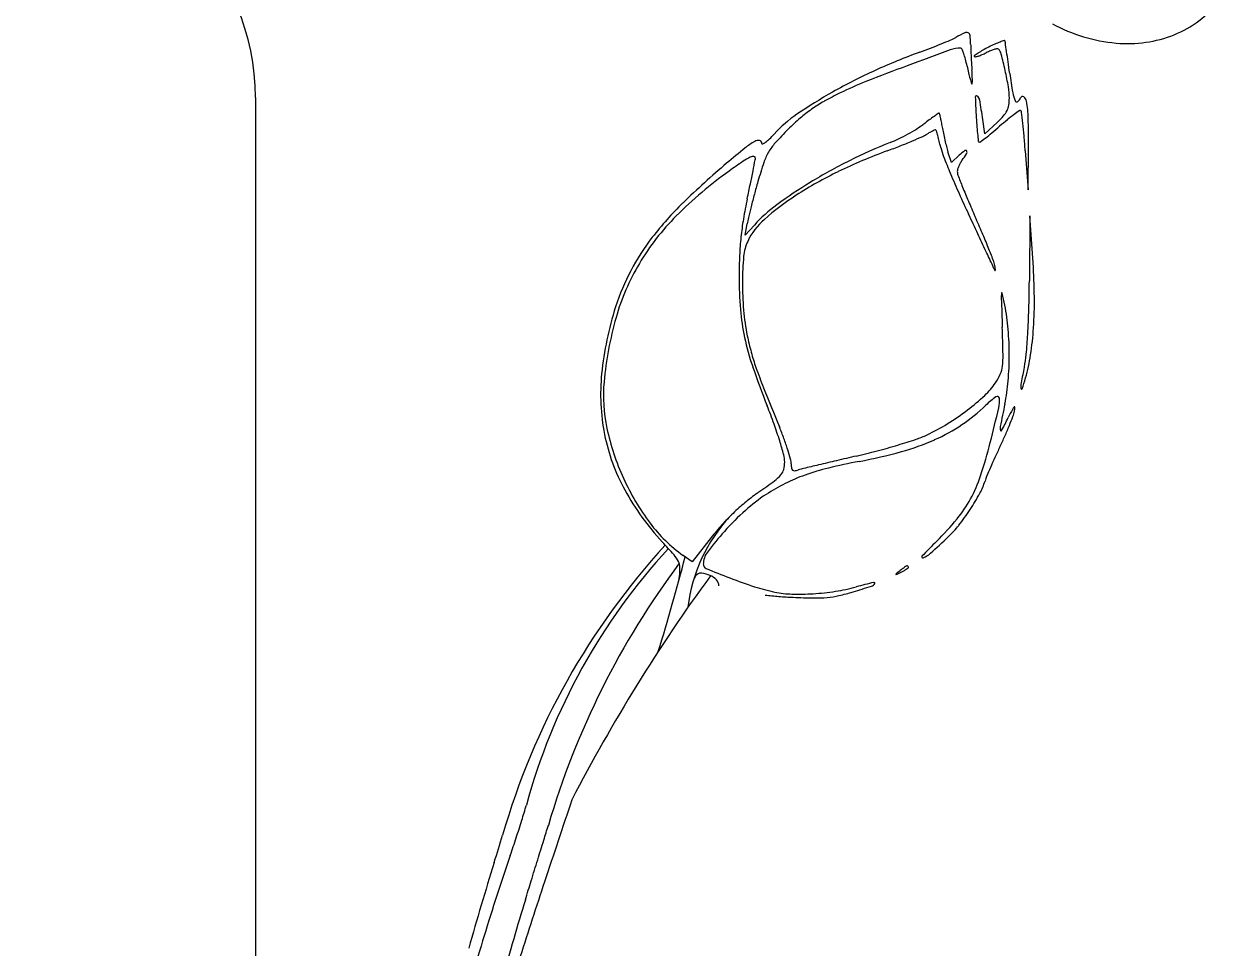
# Model space of a CAD drawing. Header units: millimetres. Extents: x 56222 to 3066687, y -650199 to -121287.
# Drawn here: x 141938.69 to 141943.86, y -185275.6 to -185271.6 of the extents above; entities that cross this region are included whole.
import ezdxf

# ---------------------------------------------------------------- set-up
doc = ezdxf.new("R2010")
doc.units = ezdxf.units.MM
doc.header["$MEASUREMENT"] = 0
doc.layers.add('$TD_AUDIT_GENERATED_(A0BDF17)', color=32, linetype='Continuous', lineweight=30)

msp = doc.modelspace()

# ---------------------------------------------------------------- linework, layer by layer
at = {"layer": '$TD_AUDIT_GENERATED_(A0BDF17)', "linetype": 'Continuous', "lineweight": 25, "ltscale": 2}
for p, q in [((141939.694, -185271.9222, 0.5173), (141939.6939, -185302.8425, 0.5173)), ((141942.8459, -185272.0798, 0.5173), (141942.8366, -185272.0176, 0.5173)), ((141942.8987, -185272.03, 0.5173), (141942.8459, -185272.0798, 0.5173)), ((141943.0198, -185272.1537, 0.5173), (141943.0318, -185272.3212, 0.5173)), ((141943.0318, -185272.3212, 0.5173), (141943.0336, -185272.1313, 0.5173)), ((141942.7011, -185272.2038, 0.5173), (141942.686, -185272.157, 0.5173)), ((141942.7348, -185272.1722, 0.5173), (141942.7011, -185272.2038, 0.5173)), ((141943.0401, -185272.4338, 0.5173), (141943.0377, -185272.7151, 0.5173)), ((141943.0537, -185272.6378, 0.5173), (141943.0401, -185272.4338, 0.5173)), ((141941.8101, -185272.5182, 0.5173), (141941.8182, -185272.4689, 0.5173)), ((141941.8497, -185272.4742, 0.5173), (141941.8101, -185272.5182, 0.5173)), ((141941.6693, -185273.8175, 0.5173), (141941.5804, -185273.9293, 0.5173)), ((141941.5804, -185273.9293, 0.5173), (141941.5419, -185273.9018, 0.5173))]:
    msp.add_line(p, q, dxfattribs=at)
for centre, radius, start, end in [((141938.694, -185271.9222, 0.5173), 1, 359.9999, 89.9999), ((141943.4944, -185271.2264, 0.5173), 0.4572, 291.7565, 322.5342), ((141943.4796, -185270.9676, 0.5173), 0.7228, 241.7543, 264.6736), ((141941.8638, -185269.7648, 0.5173), 2.0829, 292.3749, 293.5543), ((141942.5739, -185271.3938, 0.5173), 0.3059, 293.5542, 298.4147), ((141943.0742, -185272.3185, 0.5173), 0.7455, 115.0601, 118.4147), ((141942.766, -185271.6594, 0.5173), 0.0179, 65.8627, 115.0602), ((141942.7677, -185271.6557, 0.5173), 0.0138, 6.2774, 65.8628), ((141942.3394, -185271.7028, 0.5173), 0.4446, 1.4243, 6.2774), ((141943.017, -185271.9747, 0.5173), 0.3107, 109.9684, 114.4518), ((141943.018, -185271.9773, 0.5173), 0.3134, 106.5358, 109.9684), ((141942.9296, -185271.6797, 0.5173), 0.003, 13.5369, 106.5356), ((141942.8563, -185271.6973, 0.5173), 0.0784, 8.3836, 13.5371), ((141918.8758, -185275.2315, 0.5173), 24.3179, 8.29359, 8.38365), ((141943.4629, -185271.1473, 0.5173), 0.5423, 264.6736, 291.7566), ((141943.4593, -185274.1883, 0.5173), 2.6193, 109.9712, 114.5458), ((141949.6804, -185291.0725, 0.5173), 20.5769, 109.84159, 110.39392), ((141941.757, -185269.5038, 0.5173), 2.365, 289.9711, 291.1674), ((141941.7676, -185269.5311, 0.5173), 2.3357, 291.1674, 292.3749), ((141942.7411, -185271.8417, 0.5173), 0.1324, 90, 109.8416), ((141942.7411, -185271.7149, 0.5173), 0.00564, 23.1672, 89.9999), ((141942.4486, -185271.8401, 0.5173), 0.3239, 19.4997, 23.1673), ((141942.4567, -185271.8372, 0.5173), 0.3152, 14.7456, 19.4998), ((141944.2408, -185271.6555, 0.5173), 1.4573, 181.4244, 182.3878), ((141946.1822, -185271.5745, 0.5173), 3.4004, 182.3879, 182.8994), ((141943.0204, -185272.0411, 0.5173), 0.3716, 123.414, 126.3114), ((141943.0044, -185272.017, 0.5173), 0.3427, 119.3688, 123.4139), ((141942.7609, -185271.566, 0.5173), 0.186, 287.7726, 293.0358), ((141942.7071, -185271.4395, 0.5173), 0.3235, 293.0357, 296.5131), ((141943.1902, -185272.347, 0.5173), 0.7214, 117.0506, 119.3687), ((141942.9773, -185271.9811, 0.5173), 0.2817, 112.5131, 116.5131), ((141943.1551, -185272.2782, 0.5173), 0.6441, 114.4518, 117.0506), ((141942.9329, -185271.8739, 0.5173), 0.1657, 106.5596, 112.5131), ((141942.9261, -185271.8512, 0.5173), 0.142, 101.0894, 106.5597), ((141942.8999, -185271.7175, 0.5173), 0.00572, 45, 101.0893), ((141942.8712, -185271.7461, 0.5173), 0.0463, 14.4636, 45), ((141940.7866, -185272.2838, 0.5173), 2.1991, 12.5625, 14.4636), ((141931.8341, -185273.3425, 0.5173), 11.2227, 8.06628, 8.29363), ((141945.666, -185280.2745, 0.5173), 9.0568, 110.39394, 111.60333), ((141942.2021, -185271.9043, 0.5173), 0.5785, 11.7279, 14.7457), ((141944.1305, -185271.5039, 0.5173), 1.391, 191.728, 192.9789), ((141946.2755, -185271.5698, 0.5173), 3.4939, 182.8993, 183.4083), ((141944.7283, -185271.662, 0.5173), 1.9439, 183.4083, 184.1978), ((141942.8018, -185271.7437, 0.5173), 0.00252, 126.3113, 224.9999), ((141942.8035, -185271.742, 0.5173), 0.00492, 225, 283.3246), ((141942.7645, -185271.5771, 0.5173), 0.1744, 283.3245, 287.7726), ((141923.8364, -185274.476, 0.5173), 19.3003, 7.91489, 8.06638), ((141943.3921, -185274.041, 0.5173), 2.4574, 114.5458, 119.3447), ((141943.4783, -185271.6543, 0.5173), 0.7217, 192.9789, 195.0229), ((141944.4159, -185271.4026, 0.5173), 1.6925, 195.0228, 195.761), ((141942.0093, -185271.8615, 0.5173), 0.7824, 2.5161, 4.1978), ((141942.3987, -185271.8444, 0.5173), 0.3926, 359.6988, 2.516), ((141941.5574, -185272.1121, 0.5173), 1.4094, 9.5959, 12.5625), ((141945.9735, -185271.3984, 0.5173), 3.0497, 187.915, 189.5046), ((141942.9079, -185273.3095, 0.5173), 1.5656, 111.6034, 116.0353), ((141942.7893, -185271.8617, 0.5173), 0.00234, 195.7611, 270), ((141942.7893, -185271.8623, 0.5173), 0.00176, 269.9999, 358.334), ((141942.1256, -185271.843, 0.5173), 0.6658, 358.3342, 359.6988), ((141942.6544, -185271.9266, 0.5173), 0.2968, 0.1752, 9.5959), ((141943.1913, -185273.684, 0.5173), 2.0477, 119.3447, 124.4223), ((141942.4735, -185272.5131, 0.5173), 0.6581, 119.2922, 124.9427), ((141942.8241, -185273.1381, 0.5173), 1.3748, 116.0353, 119.2922), ((141942.8092, -185271.9206, 0.5173), 0.00537, 55.7264, 181.7288), ((141945.2722, -185271.8463, 0.5173), 2.4694, 181.7288, 183.5146), ((141942.7979, -185271.9372, 0.5173), 0.0254, 9.8377, 55.7264), ((141939.2217, -185272.5573, 0.5173), 3.655, 8.4914, 9.8376), ((141942.7642, -185271.9263, 0.5173), 0.187, 350.837, 0.1752), ((141943.11, -185271.8778, 0.5173), 0.1463, 189.5046, 203.9551), ((141942.9831, -185271.9342, 0.5173), 0.00751, 203.9551, 305.5222), ((141942.967, -185271.9116, 0.5173), 0.0352, 305.5222, 339.0064), ((141943.0085, -185271.9275, 0.5173), 0.00927, 57.0789, 159.0063), ((141942.9988, -185271.9425, 0.5173), 0.0271, 9.2425, 57.079), ((141942.4812, -185272.0268, 0.5173), 0.5516, 1.5055, 9.2426), ((141942.3561, -185272.4652, 0.5173), 0.5703, 124.4223, 137.5699), ((141942.4411, -185272.4667, 0.5173), 0.6016, 124.9426, 130.8969), ((141944.0792, -185274.0678, 0.5173), 2.5239, 124.6606, 125.1613), ((141942.6473, -185271.9968, 0.5173), 0.00613, 89.9999, 124.6605), ((141942.6473, -185271.9931, 0.5173), 0.00241, 14.9705, 89.9998), ((141942.0353, -185272.1567, 0.5173), 0.6359, 13.5039, 14.9706), ((141945.7848, -185271.8148, 0.5173), 2.983, 183.5145, 184.3524), ((141942.8477, -185271.9322, 0.5173), 0.1048, 318.404, 333.2592), ((141942.8697, -185271.9433, 0.5173), 0.0802, 333.2592, 350.8371), ((141943.3987, -185272.5798, 0.5173), 0.7229, 126.2264, 129.1351), ((141943.6789, -185272.9623, 0.5173), 1.1971, 124.7806, 126.2265), ((141942.9984, -185271.9824, 0.5173), 0.00404, 44.9999, 124.7806), ((141942.9941, -185271.9867, 0.5173), 0.0101, 6.4856, 45), ((141936.0274, -185272.7786, 0.5173), 7.0217, 6.09266, 6.48547), ((141942.6857, -185272.7491, 0.5173), 0.9752, 130.8969, 135.043), ((141942.3561, -185271.7427, 0.5173), 0.3707, 301.8358, 307.3551), ((141943.7803, -185273.6084, 0.5173), 1.9765, 126.4918, 127.3551), ((141943.2646, -185272.9113, 0.5173), 1.1093, 125.1613, 126.4917), ((141942.2771, -185272.0986, 0.5173), 0.3873, 10.5833, 13.5038), ((141941.9278, -185272.1639, 0.5173), 0.7426, 8.789, 10.5832), ((141943.2862, -185271.9539, 0.5173), 0.632, 188.789, 191.2107), ((141944.4703, -185271.9149, 0.5173), 1.6648, 184.3524, 185.6491), ((141941.7134, -185270.6666, 0.5173), 1.8262, 309.5429, 310.9029), ((141942.5939, -185271.7069, 0.5173), 0.4442, 313.3234, 318.404), ((141943.83, -185273.1097, 0.5173), 1.4062, 129.135, 130.9029), ((141940.4, -185272.3119, 0.5173), 2.6242, 4.8737, 6.0927), ((141939.697, -185272.1, 0.5173), 3.3367, 359.4613, 1.5056), ((141941.7862, -185271.9696, 0.5173), 0.1843, 307.3027, 314.3108), ((141941.5558, -185271.7336, 0.5173), 0.5141, 314.3109, 317.5699), ((141943.1288, -185273.1915, 0.5173), 1.6013, 135.0431, 137.9425), ((141942.2435, -185271.6313, 0.5173), 0.5228, 291.6835, 296.0342), ((141942.0768, -185271.2899, 0.5173), 0.9027, 296.0342, 298.9245), ((141942.0915, -185271.3165, 0.5173), 0.8724, 298.9245, 301.8358), ((141941.6472, -185270.0103, 0.5173), 2.2788, 292.8718, 294.0793), ((141942.5133, -185271.9486, 0.5173), 0.1559, 294.0794, 302.6459), ((141942.7396, -185272.3018, 0.5173), 0.2636, 119.3819, 122.646), ((141942.6793, -185272.1945, 0.5173), 0.1406, 114.1555, 119.3818), ((141942.6761, -185272.1874, 0.5173), 0.1327, 109.8297, 114.1555), ((141942.6319, -185272.0651, 0.5173), 0.00269, 38.8479, 109.8295), ((141942.6256, -185272.0701, 0.5173), 0.0108, 15.9908, 38.8482), ((141940.3244, -185272.7296, 0.5173), 2.4046, 15.492, 15.9907), ((141941.4307, -185272.423, 0.5173), 1.2566, 14.3713, 15.492), ((141943.6954, -185271.8728, 0.5173), 1.0492, 191.2106, 192.8674), ((141946.7422, -185271.6901, 0.5173), 3.9478, 185.6491, 186.1182), ((141941.6425, -185270.5149, 0.5173), 1.9892, 306.4011, 307.2836), ((141942.2861, -185271.3603, 0.5173), 0.9267, 307.2837, 309.5429), ((141938.2554, -185272.4948, 0.5173), 4.7766, 4.0951, 4.8737), ((141944.4361, -185275.3935, 0.5173), 4.1807, 128.9283, 130.3378), ((141942.0028, -185272.3809, 0.5173), 0.3082, 119.4424, 128.9283), ((141941.8669, -185272.1401, 0.5173), 0.0317, 80.0422, 119.4424), ((141941.8703, -185272.1208, 0.5173), 0.012, 360, 80.0422), ((141941.885, -185272.1208, 0.5173), 0.00273, 179.9999, 295.1454), ((141941.8588, -185272.065, 0.5173), 0.0644, 295.1454, 307.3027), ((141942.1134, -185272.2754, 0.5173), 0.2337, 137.9426, 149.9461), ((141943.2761, -185274.452, 0.5173), 2.4519, 110.3399, 115.7229), ((141943.2908, -185274.2651, 0.5173), 2.3116, 111.6835, 116.483), ((141941.3895, -185269.3627, 0.5173), 2.9758, 290.3398, 291.4997), ((141941.6085, -185269.9187, 0.5173), 2.3783, 291.4997, 292.8718), ((141940.5663, -185272.6444, 0.5173), 2.1489, 13.6214, 14.3713), ((141942.9584, -185272.0648, 0.5173), 0.3124, 193.6214, 201.2976), ((141943.6512, -185271.8829, 0.5173), 1.0038, 192.8674, 194.5376), ((141943.0624, -185272.0355, 0.5173), 0.3956, 194.5377, 197.8858), ((141942.9504, -185272.4016, 0.5173), 0.3148, 127.5526, 133.2118), ((141942.762, -185272.1566, 0.5173), 0.00576, 29.3567, 127.5526), ((141942.7571, -185272.1594, 0.5173), 0.0114, 327.3403, 29.3567), ((141942.8253, -185272.11, 0.5173), 0.00841, 186.1183, 221.5924), ((141942.8212, -185272.1136, 0.5173), 0.00293, 221.5924, 306.4011), ((141943.929, -185275.2972, 0.5173), 3.7591, 124.4787, 125.6049), ((141941.9482, -185272.4129, 0.5173), 0.2602, 116.556, 124.4787), ((141941.8457, -185272.2078, 0.5173), 0.0308, 86.8439, 116.556), ((141922.5904, -185268.3906, 0.5173), 19.6344, 348.69334, 348.83657), ((141941.847, -185272.184, 0.5173), 0.00706, 359.6074, 86.8439), ((141941.8119, -185272.1838, 0.5173), 0.0422, 348.8366, 359.6074), ((141943.7655, -185272.8342, 0.5173), 1.9781, 161.4174, 163.9138), ((141942.1271, -185272.2834, 0.5173), 0.2496, 149.9461, 161.4173), ((141943.2812, -185274.2458, 0.5173), 2.29, 116.4831, 121.3165), ((141945.9092, -185270.9145, 0.5173), 3.4795, 201.2976, 202.6085), ((141942.8319, -185272.2581, 0.5173), 0.1065, 142.8975, 150.6663), ((141942.3925, -185271.9257, 0.5173), 0.4444, 322.8976, 327.3402), ((141942.7982, -185273.718, 0.5173), 1.8168, 125.6049, 135.0531), ((141944.156, -185275.0636, 0.5173), 3.748, 130.3378, 134.2361), ((141934.0267, -185270.6771, 0.5173), 7.9718, 348.28442, 348.69328), ((141942.9248, -185273.7227, 0.5173), 1.6423, 115.7229, 122.9915), ((141946.1745, -185270.804, 0.5173), 3.7669, 202.6084, 204.0332), ((141942.7643, -185272.2431, 0.5173), 0.0379, 164.1352, 180), ((141942.7682, -185272.2431, 0.5173), 0.0419, 180, 200.7886), ((141942.8404, -185272.2648, 0.5173), 0.117, 157.2832, 164.1353), ((141942.8541, -185272.2705, 0.5173), 0.1319, 150.6663, 157.2833), ((141928.1341, -185269.4552, 0.5173), 13.9897, 348.01609, 348.28446), ((141945.4904, -185273.3316, 0.5173), 3.7733, 163.9138, 164.7775), ((141943.101, -185273.9496, 0.5173), 1.9433, 121.3166, 126.4315), ((141946.2669, -185270.9149, 0.5173), 3.7842, 200.7886, 201.6245), ((141943.8885, -185272.7993, 0.5173), 2.1157, 168.0161, 170.4459), ((141945.2499, -185273.2661, 0.5173), 3.524, 164.7776, 165.6867), ((141942.6874, -185273.3571, 0.5173), 1.2065, 122.9916, 131.1981), ((141946.7783, -185270.5348, 0.5173), 4.4279, 204.0332, 205.2953), ((141945.1685, -185271.3504, 0.5173), 2.6026, 201.6244, 203.07), ((141942.5297, -185273.3934, 0.5173), 1.4168, 134.2361, 142.2947), ((141944.9098, -185273.1794, 0.5173), 3.173, 165.6867, 166.5576), ((141942.3345, -185272.9112, 0.5173), 0.6527, 126.4316, 137.9701), ((141946.6327, -185270.7267, 0.5173), 4.1941, 203.07, 204.0812), ((141942.2541, -185273.1749, 0.5173), 1.0481, 135.0532, 149.3179), ((141943.05, -185272.6581, 0.5173), 1.2654, 170.4458, 174.0164), ((141942.2032, -185272.5324, 0.5173), 0.3902, 166.5576, 170.6338), ((141942.0866, -185272.6707, 0.5173), 0.2942, 131.1981, 154.6142), ((141895.8429, -185294.6067, 0.5173), 51.9092, 25.19154, 25.29536), ((141938.8384, -185274.2102, 0.5173), 4.3432, 23.0881, 24.0812), ((141914.3366, -185285.9077, 0.5173), 31.4717, 25.04058, 25.19161), ((141939.9186, -185273.7497, 0.5173), 3.1689, 21.8303, 23.0881), ((141942.2018, -185273.14, 0.5173), 1.0024, 142.2947, 152.1138), ((141943.0524, -185272.6584, 0.5173), 1.2678, 174.0164, 177.5831), ((141941.9924, -185272.626, 0.5173), 0.1899, 154.6142, 174.8462), ((141943.9155, -185272.6948, 0.5173), 2.1316, 177.5831, 180), ((141943.0913, -185272.7251, 0.5173), 1.2933, 174.8462, 179.7555), ((141893.4012, -185295.6881, 0.5173), 54.579, 24.96658, 25.04061), ((141939.7754, -185273.8071, 0.5173), 3.3232, 20.826, 21.8303), ((141942.2073, -185273.1472, 0.5173), 0.9937, 149.3179, 164.0291), ((141942.5543, -185272.8025, 0.5173), 0.3593, 22.3471, 24.9665), ((141942.7521, -185272.6748, 0.5173), 0.1384, 10.7513, 20.8261), ((141942.9014, -185272.6598, 0.5173), 0.016, 202.3472, 220.0168), ((141942.5251, -185272.7179, 0.5173), 0.3694, 8.6071, 10.7513), ((141942.8898, -185272.6695, 0.5173), 0.000832, 220.0165, 355.0891), ((141942.8609, -185272.6671, 0.5173), 0.0299, 355.0893, 8.6071), ((141940.4227, -185272.8129, 0.5173), 2.6368, 0.6067, 3.8087), ((141942.1664, -185273.1212, 0.5173), 0.9623, 152.1138, 162.2383), ((141943.6279, -185272.6948, 0.5173), 1.8441, 180, 184.505), ((141943.1617, -185272.7254, 0.5173), 1.3637, 179.7555, 184.8989), ((141936.7488, -185272.6608, 0.5173), 6.2891, 358.37901, 359.5052), ((141943.0771, -185272.7864, 0.5173), 0.1607, 173.3972, 181.8725), ((141942.9191, -185272.7681, 0.5173), 0.00171, 12.275, 173.3972), ((141940.7521, -185273.2396, 0.5173), 2.2195, 10.8804, 12.2749), ((141987.0542, -185271.3486, 0.5173), 44.1613, 181.87249, 182.03315), ((141941.9422, -185273.0108, 0.5173), 1.0076, 4.9037, 10.8804), ((141941.3007, -185272.8036, 0.5173), 1.7587, 356.2695, 0.6067), ((141942.5917, -185273.2574, 0.5173), 1.4089, 162.2383, 174.2632), ((141942.6892, -185273.2851, 0.5173), 1.4948, 164.0291, 174.8621), ((141942.6889, -185272.7688, 0.5173), 0.9022, 184.5051, 192.1956), ((141942.7443, -185272.7612, 0.5173), 0.9448, 184.8989, 191.6706), ((141939.4566, -185272.7374, 0.5173), 3.5802, 356.6617, 358.3789), ((141934.5846, -185273.2113, 0.5173), 8.3413, 1.21634, 2.03315), ((141941.6386, -185273.0369, 0.5173), 1.3123, 0.0012, 4.9038), ((141941.6664, -185272.8274, 0.5173), 1.3923, 351.41, 356.2695), ((141942.8978, -185272.7236, 0.5173), 1.1159, 192.1956, 198.9431), ((141943.0165, -185272.705, 0.5173), 1.2227, 191.6706, 195.1262), ((141940.391, -185272.7919, 0.5173), 2.6442, 354.7748, 356.6616), ((141942.7222, -185272.7845, 0.5173), 0.9179, 195.1263, 199.4106), ((141942.5761, -185273.0416, 0.5173), 0.348, 353.0332, 1.2164), ((141941.667, -185273.0369, 0.5173), 1.2839, 355.0523, 0.0012), ((141942.5491, -185272.9893, 0.5173), 0.4772, 348.0721, 354.7747), ((141942.275, -185272.9194, 0.5173), 0.7768, 343.8877, 351.41), ((141942.0753, -185273.2056, 0.5173), 0.8899, 174.2632, 191.2288), ((141945.5269, -185271.8213, 0.5173), 3.8956, 198.943, 201.6035), ((141943.9554, -185272.35, 0.5173), 2.2254, 199.4105, 201.8265), ((141942.6734, -185273.0118, 0.5173), 0.2613, 326.5047, 336.0071), ((141942.8027, -185273.0693, 0.5173), 0.1198, 336.0072, 353.0332), ((141945.9995, -185273.7182, 0.5173), 3.0495, 168.0721, 169.367), ((141942.1014, -185272.8692, 0.5173), 0.9574, 340.9718, 343.8877), ((141941.8691, -185273.2113, 0.5173), 0.6715, 174.8621, 192.1568), ((141966.6375, -185263.2656, 0.5173), 26.659, 201.82647, 202.21837), ((141942.6416, -185272.9907, 0.5173), 0.2994, 312.8161, 326.5047), ((141942.0689, -185273.0717, 0.5173), 0.8805, 348.4869, 355.0524), ((141943.0862, -185273.1712, 0.5173), 0.0853, 169.367, 186.4717), ((141943.0041, -185273.1806, 0.5173), 0.00259, 186.4717, 340.9716), ((141942.159, -185272.4698, 0.5173), 1.0095, 307.2792, 312.8161), ((141943.1138, -185273.5238, 0.5173), 0.3785, 125.6221, 134.2985), ((141942.8988, -185273.2238, 0.5173), 0.00937, 6.8191, 125.6222), ((141942.7928, -185273.2364, 0.5173), 0.1161, 346.5725, 6.8191), ((141939.4972, -185274.2091, 0.5173), 2.5898, 19.7504, 21.6036), ((141942.0905, -185272.3799, 0.5173), 1.1225, 301.8692, 307.2792), ((141942.3404, -185272.7313, 0.5173), 0.7288, 303.8644, 314.2985), ((141931.3192, -185270.4973, 0.5173), 11.9121, 345.82612, 346.57257), ((141959.6266, -185276.648, 0.5173), 17.0378, 168.48693, 168.82245), ((141944.8622, -185274.2634, 0.5173), 2.1416, 152.402, 153.4443), ((141943.008, -185273.2941, 0.5173), 0.0493, 136.6683, 152.4019), ((141942.8182, -185273.2462, 0.5173), 0.1581, 339.7336, 348.4665), ((141942.9735, -185273.2615, 0.5173), 0.00181, 356.3605, 136.6684), ((141942.8569, -185273.2541, 0.5173), 0.1186, 348.4666, 356.3602), ((141940.2299, -185273.946, 0.5173), 1.8113, 17.3279, 19.7505), ((141942.2275, -185272.6002, 0.5173), 0.8631, 295.2811, 301.8692), ((141942.3124, -185272.6896, 0.5173), 0.779, 293.9389, 303.8644), ((141940.2215, -185271.944, 0.5173), 3.0465, 332.2645, 333.4443), ((141941.5427, -185272.7701, 0.5173), 1.5196, 336.0754, 337.9471), ((141941.6852, -185272.8278, 0.5173), 1.3659, 337.9472, 339.7336), ((141942.0237, -185273.2158, 0.5173), 0.8373, 191.2288, 208.7995), ((141942.2461, -185273.1301, 0.5173), 1.0572, 192.1567, 204.4667), ((141940.5662, -185273.9149, 0.5173), 1.5033, 20.1592, 22.2183), ((141942.4089, -185272.9842, 0.5173), 0.4385, 288.5323, 295.2812), ((141941.3999, -185272.7068, 0.5173), 1.6759, 334.3362, 336.0755), ((141942.9474, -185273.3522, 0.5173), 0.0361, 168.8224, 194.2912), ((141942.9153, -185273.3604, 0.5173), 0.00296, 194.2912, 332.2646), ((141940.4016, -185273.8924, 0.5173), 1.6314, 15.1058, 17.3279), ((141940.8696, -185273.8035, 0.5173), 1.1802, 17.6902, 20.1591), ((141941.6285, -185270.6232, 0.5173), 2.9252, 284.8904, 286.72), ((141941.7239, -185270.9409, 0.5173), 2.5935, 286.72, 288.5324), ((141942.2081, -185272.4545, 0.5173), 1.0363, 285.4813, 293.9389), ((141940.852, -185272.9048, 0.5173), 2.08, 341.7084, 345.8261), ((141945.577, -185274.7138, 0.5173), 2.9584, 154.3363, 155.3135), ((141941.8616, -185273.4983, 0.5173), 0.1191, 0.0485, 15.1059), ((141940.9326, -185273.7834, 0.5173), 1.114, 15.4942, 17.6902), ((141941.9321, -185273.5063, 0.5173), 0.0768, 0, 15.4941), ((141946.6175, -185292.3222, 0.5173), 19.3399, 103.19013, 103.42596), ((141942.8175, -185276.188, 0.5173), 2.741, 100.8303, 103.667), ((141948.8275, -185301.7521, 0.5173), 29.0253, 103.01614, 103.19009), ((141941.6523, -185270.7127, 0.5173), 2.8326, 283.0161, 284.8904), ((141941.8691, -185271.2308, 0.5173), 2.306, 280.8304, 285.4813), ((141945.1598, -185274.522, 0.5173), 2.4992, 155.3135, 156.4225), ((141941.9198, -185273.5154, 0.5173), 0.0588, 319.3544, 345.3782), ((141941.8542, -185273.4983, 0.5173), 0.1265, 345.3782, 0.0485), ((141942.1578, -185273.5063, 0.5173), 0.149, 180, 187.2063), ((141942.0227, -185273.5234, 0.5173), 0.0128, 187.2062, 230.7725), ((141942.0219, -185273.5244, 0.5173), 0.0115, 230.7727, 277.708), ((141942.0077, -185273.419, 0.5173), 0.1178, 277.708, 286.2098), ((141942.1755, -185273.9964, 0.5173), 0.4835, 103.583, 106.2098), ((141947.7904, -185297.2358, 0.5173), 24.3916, 103.426, 103.58299), ((141942.4132, -185274.5252, 0.5173), 1.0298, 103.667, 109.558), ((141945.0004, -185274.4525, 0.5173), 2.3254, 156.4226, 157.4349), ((141942.2401, -185273.1329, 0.5173), 1.0505, 204.4667, 216.8109), ((141940.053, -185271.0353, 0.5173), 3.1655, 305.0196, 306.5265), ((141942.3584, -185274.3422, 0.5173), 0.8396, 116.5716, 123.0853), ((141941.8377, -185273.445, 0.5173), 0.1669, 306.5265, 319.3544), ((141942.3231, -185274.2717, 0.5173), 0.7608, 109.558, 116.5716), ((141942.2424, -185273.3644, 0.5173), 0.6156, 331.5127, 341.7083), ((141942.5931, -185273.5056, 0.5173), 0.2637, 331.1388, 343.5426), ((141943.0379, -185273.637, 0.5173), 0.2001, 157.4349, 163.5426), ((141942.282, -185273.0738, 0.5173), 1.1321, 208.7994, 222.8143), ((141942.2932, -185274.2421, 0.5173), 0.7202, 123.0852, 132.0314), ((141942.3968, -185274.3803, 0.5173), 0.9189, 125.0197, 129.2699), ((141941.8744, -185273.1094, 0.5173), 1.0844, 326.8014, 331.1388), ((141942.4069, -185274.3926, 0.5173), 0.9349, 129.2699, 133.4655), ((141942.3104, -185273.4013, 0.5173), 0.5382, 320.4285, 331.5128), ((141942.2512, -185274.2054, 0.5173), 0.6929, 137.0903, 173.4319), ((141942.424, -185274.4107, 0.5173), 0.9597, 133.4655, 137.6055), ((141942.6234, -185274.6084, 0.5173), 1.2133, 132.0314, 138.0843), ((141941.7118, -185272.9066, 0.5173), 1.3148, 314.741, 320.4286), ((141941.8673, -185273.1048, 0.5173), 1.0928, 322.3806, 326.8014), ((141941.9175, -185273.3743, 0.5173), 0.6476, 216.8109, 234.5467), ((141942.6847, -185274.6635, 0.5173), 1.2958, 138.0844, 143.2319), ((141942.4856, -185274.4669, 0.5173), 1.0432, 137.6055, 141.4946), ((141942.4024, -185273.5172, 0.5173), 0.4173, 313.3095, 322.3806), ((141943.7727, -185275.9753, 0.5173), 3.1323, 137.4599, 163.987), ((141939.5578, -185275.5977, 0.5173), 2.5816, 41.1175, 42.8143), ((141944.4294, -185275.6489, 0.5173), 2.546, 134.7411, 136.7899), ((141939.7405, -185270.6934, 0.5173), 4.2979, 311.8886, 313.3095), ((141943.4402, -185275.6816, 0.5173), 2.6691, 137.3189, 164.7855), ((141933.7162, -185271.9082, 0.5173), 8.0855, 342.66537, 345.68069), ((141941.401, -185273.9888, 0.5173), 0.135, 26.5866, 41.1175), ((141941.7175, -185273.9408, 0.5173), 0.0884, 143.232, 179.8065), ((141942.5768, -185273.9086, 0.5173), 0.00413, 136.79, 291.0356), ((141942.5413, -185273.8162, 0.5173), 0.1031, 291.0356, 311.8885), ((141944.3804, -185276.0691, 0.5173), 3.5641, 143.2409, 163.6995), ((141941.4668, -185273.9559, 0.5173), 0.0614, 1.465, 26.5866), ((141941.2972, -185273.9602, 0.5173), 0.231, 352.0854, 1.4649), ((141941.6479, -185273.9406, 0.5173), 0.0187, 179.8066, 247.4095), ((141943.4156, -185269.6919, 0.5173), 4.6205, 247.4095, 248.7917), ((141942.9394, -185274.5421, 0.5173), 0.7358, 126.8383, 128.7006), ((141942.5267, -185273.9913, 0.5173), 0.0475, 113.0791, 126.8383), ((141942.4361, -185273.8605, 0.5173), 0.123, 304.6516, 309.1451), ((141942.5101, -185273.9522, 0.5173), 0.00508, 55.0017, 113.0791), ((141942.5099, -185273.9526, 0.5173), 0.00547, 0.0001, 55.0017), ((141942.511, -185273.9526, 0.5173), 0.0043, 309.1453, 0.0001), ((141947.7182, -185278.4047, 0.5173), 7.4962, 143.91447, 152.63432), ((141941.2285, -185273.9507, 0.5173), 0.3004, 344.79, 352.0852), ((141941.6324, -185274.0197, 0.5173), 0.0468, 130.3398, 163.2915), ((141941.6186, -185274.0034, 0.5173), 0.0254, 80.0299, 130.3398), ((141941.594, -185274.1431, 0.5173), 0.1673, 67.5, 80.03), ((141941.6269, -185274.0638, 0.5173), 0.0815, 43.1385, 67.5), ((141941.6585, -185274.0342, 0.5173), 0.0381, 0.2101, 43.1384), ((141942.4562, -185272.1641, 0.5173), 1.9686, 248.7917, 252.0749), ((141942.4612, -185273.9839, 0.5173), 0.00115, 128.9166, 213.6043), ((141942.4613, -185273.9839, 0.5173), 0.00121, 213.604, 295.6422), ((141946.4876, -185278.971, 0.5173), 6.4107, 128.70049, 128.91638), ((141939.627, -185268.0796, 0.5173), 6.5505, 295.64237, 295.85482), ((141942.3881, -185273.7773, 0.5173), 0.2191, 295.8548, 299.4357), ((141942.4306, -185273.8526, 0.5173), 0.1326, 299.4357, 304.6517), ((141942.1064, -185273.2456, 0.5173), 0.832, 252.075, 258.3237), ((141942.025, -185273.6394, 0.5173), 0.4299, 258.3237, 268.2556), ((141942.0359, -185273.0016, 0.5173), 1.0681, 273.6312, 278.8417), ((141942.0708, -185273.2257, 0.5173), 0.8413, 278.8417, 285.073), ((141942.0226, -185273.2255, 0.5173), 0.8717, 282.7619, 286.8957), ((141940.7945, -185269.1823, 0.5173), 5.0973, 286.8956, 287.8355), ((141943.3462, -185277.9615, 0.5173), 4.0632, 103.966, 105.073), ((141942.3479, -185274.0102, 0.5173), 0.0257, 287.8354, 327.6751), ((141942.3665, -185274.022, 0.5173), 0.00369, 327.675, 103.9659), ((141942.0817, -185272.4307, 0.5173), 1.6533, 263.567, 265.6083), ((141942.1179, -185271.9593, 0.5173), 2.1261, 265.6083, 267.2987), ((141942.0417, -185273.0923, 0.5173), 0.9772, 268.2556, 273.6312), ((141942.1501, -185271.2766, 0.5173), 2.8096, 267.2988, 269.1098), ((141942.115, -185273.5389, 0.5173), 0.547, 269.1099, 275.1983), ((141942.1294, -185273.6968, 0.5173), 0.3885, 275.1984, 282.7619), ((141936.7891, -185273.7954, 0.5173), 4.2445, 342.8509, 343.7782), ((142167.1216, -185350.2632, 0.5173), 238.2733, 161.576303, 161.666143), ((141936.322, -185273.6512, 0.5173), 4.7333, 341.8906, 342.8509), ((141748.5398, -185215.8101, 0.5173), 201.3379, 342.863967, 342.882989), ((141930.788, -185272.11, 0.5173), 10.4157, 342.57694, 343.25303), ((141936.1122, -185273.5826, 0.5173), 4.9541, 340.9627, 341.8906), ((141350.145, -185092.974, 0.5173), 618.2397, 342.8557587, 342.8640093), ((141950.5834, -185278.576, 0.5173), 10.3544, 160.96264, 162.98536), ((141952.2234, -185278.837, 0.5173), 12.0504, 162.57688, 164.41512), ((141294.3724, -185075.7688, 0.5173), 676.6058, 342.8477189, 342.8557403), ((141970.9319, -185285.2511, 0.5173), 31.5925, 161.66604, 162.28048), ((141502.7833, -185140.0921, 0.5173), 458.4943, 342.836892, 342.847664), ((141949.4733, -185278.0507, 0.5173), 9.0145, 162.83691, 165.07894), ((141951.5281, -185278.8651, 0.5173), 11.3423, 162.98531, 164.87443)]:
    msp.add_arc(centre, radius, start, end, dxfattribs=at)

doc.saveas('drawing.dxf')
